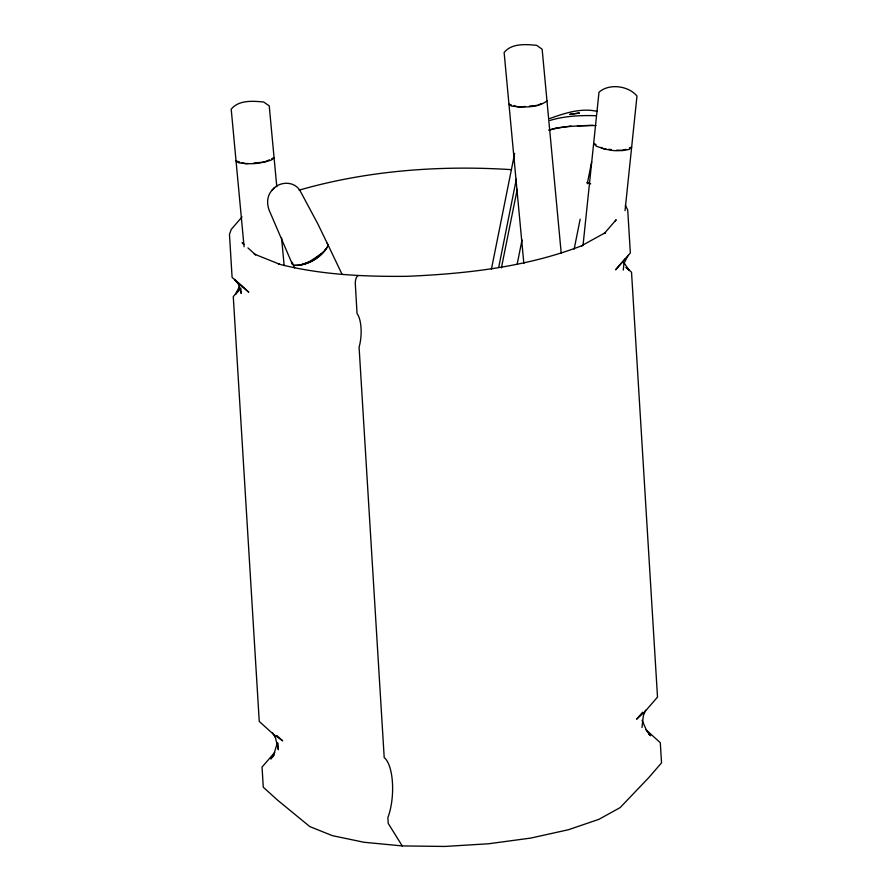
<?xml version="1.0" encoding="UTF-8"?>
<svg xmlns="http://www.w3.org/2000/svg" width="891" height="891" viewBox="0 0 891 891"><rect width="100%" height="100%" fill="white"/><g stroke="black" fill="none" stroke-linecap="round" stroke-linejoin="round"><path stroke-width="1.34" d="M623.321 270.018L623.889 263.714L628.133 255.305M641.988 727.513L643.358 715.718L645.574 710.205M583.015 245.537L598.986 92.274C608.987 83.108 628.589 85.736 636.976 96.061L625.037 210.644M491.409 269.238L514.653 153.386M498.76 267.111L516.323 179.202M501.41 267.846L517.226 189.315M517.125 264.415L522.037 239.946M574.138 249.19L580.164 219.186M587.269 183.724L591.657 161.895M277.402 742.604L273.983 753.942L270.819 758.976L274.294 754.967M239.746 285.922L235.491 294.331L238.187 291.212M327.197 247.42C320.081 257.688 307.317 265.718 294.587 265.273M272.056 190.24C266.977 195.652 266.687 203.393 269.104 210.076L292.326 264.159L293.93 265.373C307.328 266.019 322.419 257.421 328.144 245.214L317.909 224.02L300.512 191.565C294.999 180.528 278.905 180.951 272.056 190.24L274.651 187.6M324.803 250.494L326.095 248.6M615.124 221.224L616.171 219.765L604.221 233.576L605.535 232.562L581.433 245.849L582.781 245.37C526.77 267.055 466.394 273.793 406.775 276.321C363.695 276.733 320.281 274.807 278.382 263.981L279.774 264.304L254.236 254.046L255.661 254.893L247.921 247.898M242.04 216.936L231.248 229.41L229.466 234.322L232.094 277.379L248.823 292.27L234.578 279.373L238.476 284.34L241.149 293.395L240.815 287.882M239.634 289.252L233.275 296.614L259.259 721.443L273.682 734.485L282.703 740.844L276.811 735.509M625.437 258.423L615.57 269.839L630.349 253.022L627.721 209.964L625.348 205.298M274.773 752.36L262.054 767.062L263.279 787.221L277.702 800.263L309.812 826.592L332.365 835.647L363.896 842.251L402.231 845.927L444.776 846.45L488.613 843.766L530.78 838.075L568.38 829.744L598.863 819.352L620.147 807.602L648.815 777.565L661.534 762.863L660.298 742.704L645.886 729.662M642.667 712.176L636.608 719.193L644.794 711.786L657.513 697.085L631.53 272.245L626.384 267.59M324.19 251.284L314.49 259.147M546.985 100.95C537.273 108.223 523.173 107.366 511.557 106.118L508.961 104.258L511.356 104.949M321.829 253.534L309.132 261.843M269.36 159.868C260.016 164.545 248.789 164.178 238.643 162.808L236.048 160.948L239.646 161.995M271.71 158.754L274.072 157.651L271.566 159.957L264.649 162.084L253.779 163.02M541.093 103.724L537.563 105.383L529.41 106.096M309.968 261.631L301.236 264.839M304.588 263.703L307.996 262.299M625.772 149.309C616.26 152.55 605.401 149.599 596.257 146.157L593.662 143.306L596.057 144.665M629.302 147.984L631.652 147.093L629.157 149.432L622.241 150.635L616.806 150.1M299.098 190.151C367.682 170.437 440.187 165.102 511.256 169.646M549.725 118.536C564.816 113.19 581.333 107.577 597.46 111.453M300.412 264.861L302.506 264.282M548.711 130.108L555.973 128.081L571.042 126.043M549.335 130.108C564.426 125.687 580.364 125.831 595.956 125.475M550.081 120.408C564.872 115.941 580.475 115.251 595.834 115.696M525.345 106.441L518.551 107.031L513.762 105.65M248.355 163.499L245.638 163.732L242.04 162.685M577.413 125.898L592.548 125.286M605.958 149.02L603.24 148.741L600.846 147.383M608.664 149.287L611.382 149.554M586.946 182.421L590.733 183.936M625.994 267.489L629.046 270.251L623.811 262.422M244.056 244.401L242.118 242.642L243.332 243.956M648.648 733.972L650.608 735.743L646.855 731.132L642.077 720.307M402.231 845.927L388.22 823.395L387.863 817.604A36.642 13.488 -87 0 0 384.199 757.617L359.084 347.145A22.91 8.431 -87 0 0 357.035 313.554L355.264 283.015A7.161 2.64 -87 0 1 358.182 275.731M272.702 733.015L275.575 738.216L278.371 749.754L277.97 743.194M327.231 243.254L342.144 274.528M294.62 267.957L292.237 262.411M291.914 262.232L292.326 264.159M561.219 253.244L542.14 49.183L536.594 45.318C525.768 44.294 511.712 43.102 504.128 52.48L523.852 263.469M276.789 186.72L269.227 105.884L263.68 102.008C252.844 100.995 238.799 99.803 231.203 109.181L244.078 246.785M281.578 237.953L284.162 265.641M579.273 113.068L569.828 114.36L579.273 113.068"/></g></svg>
